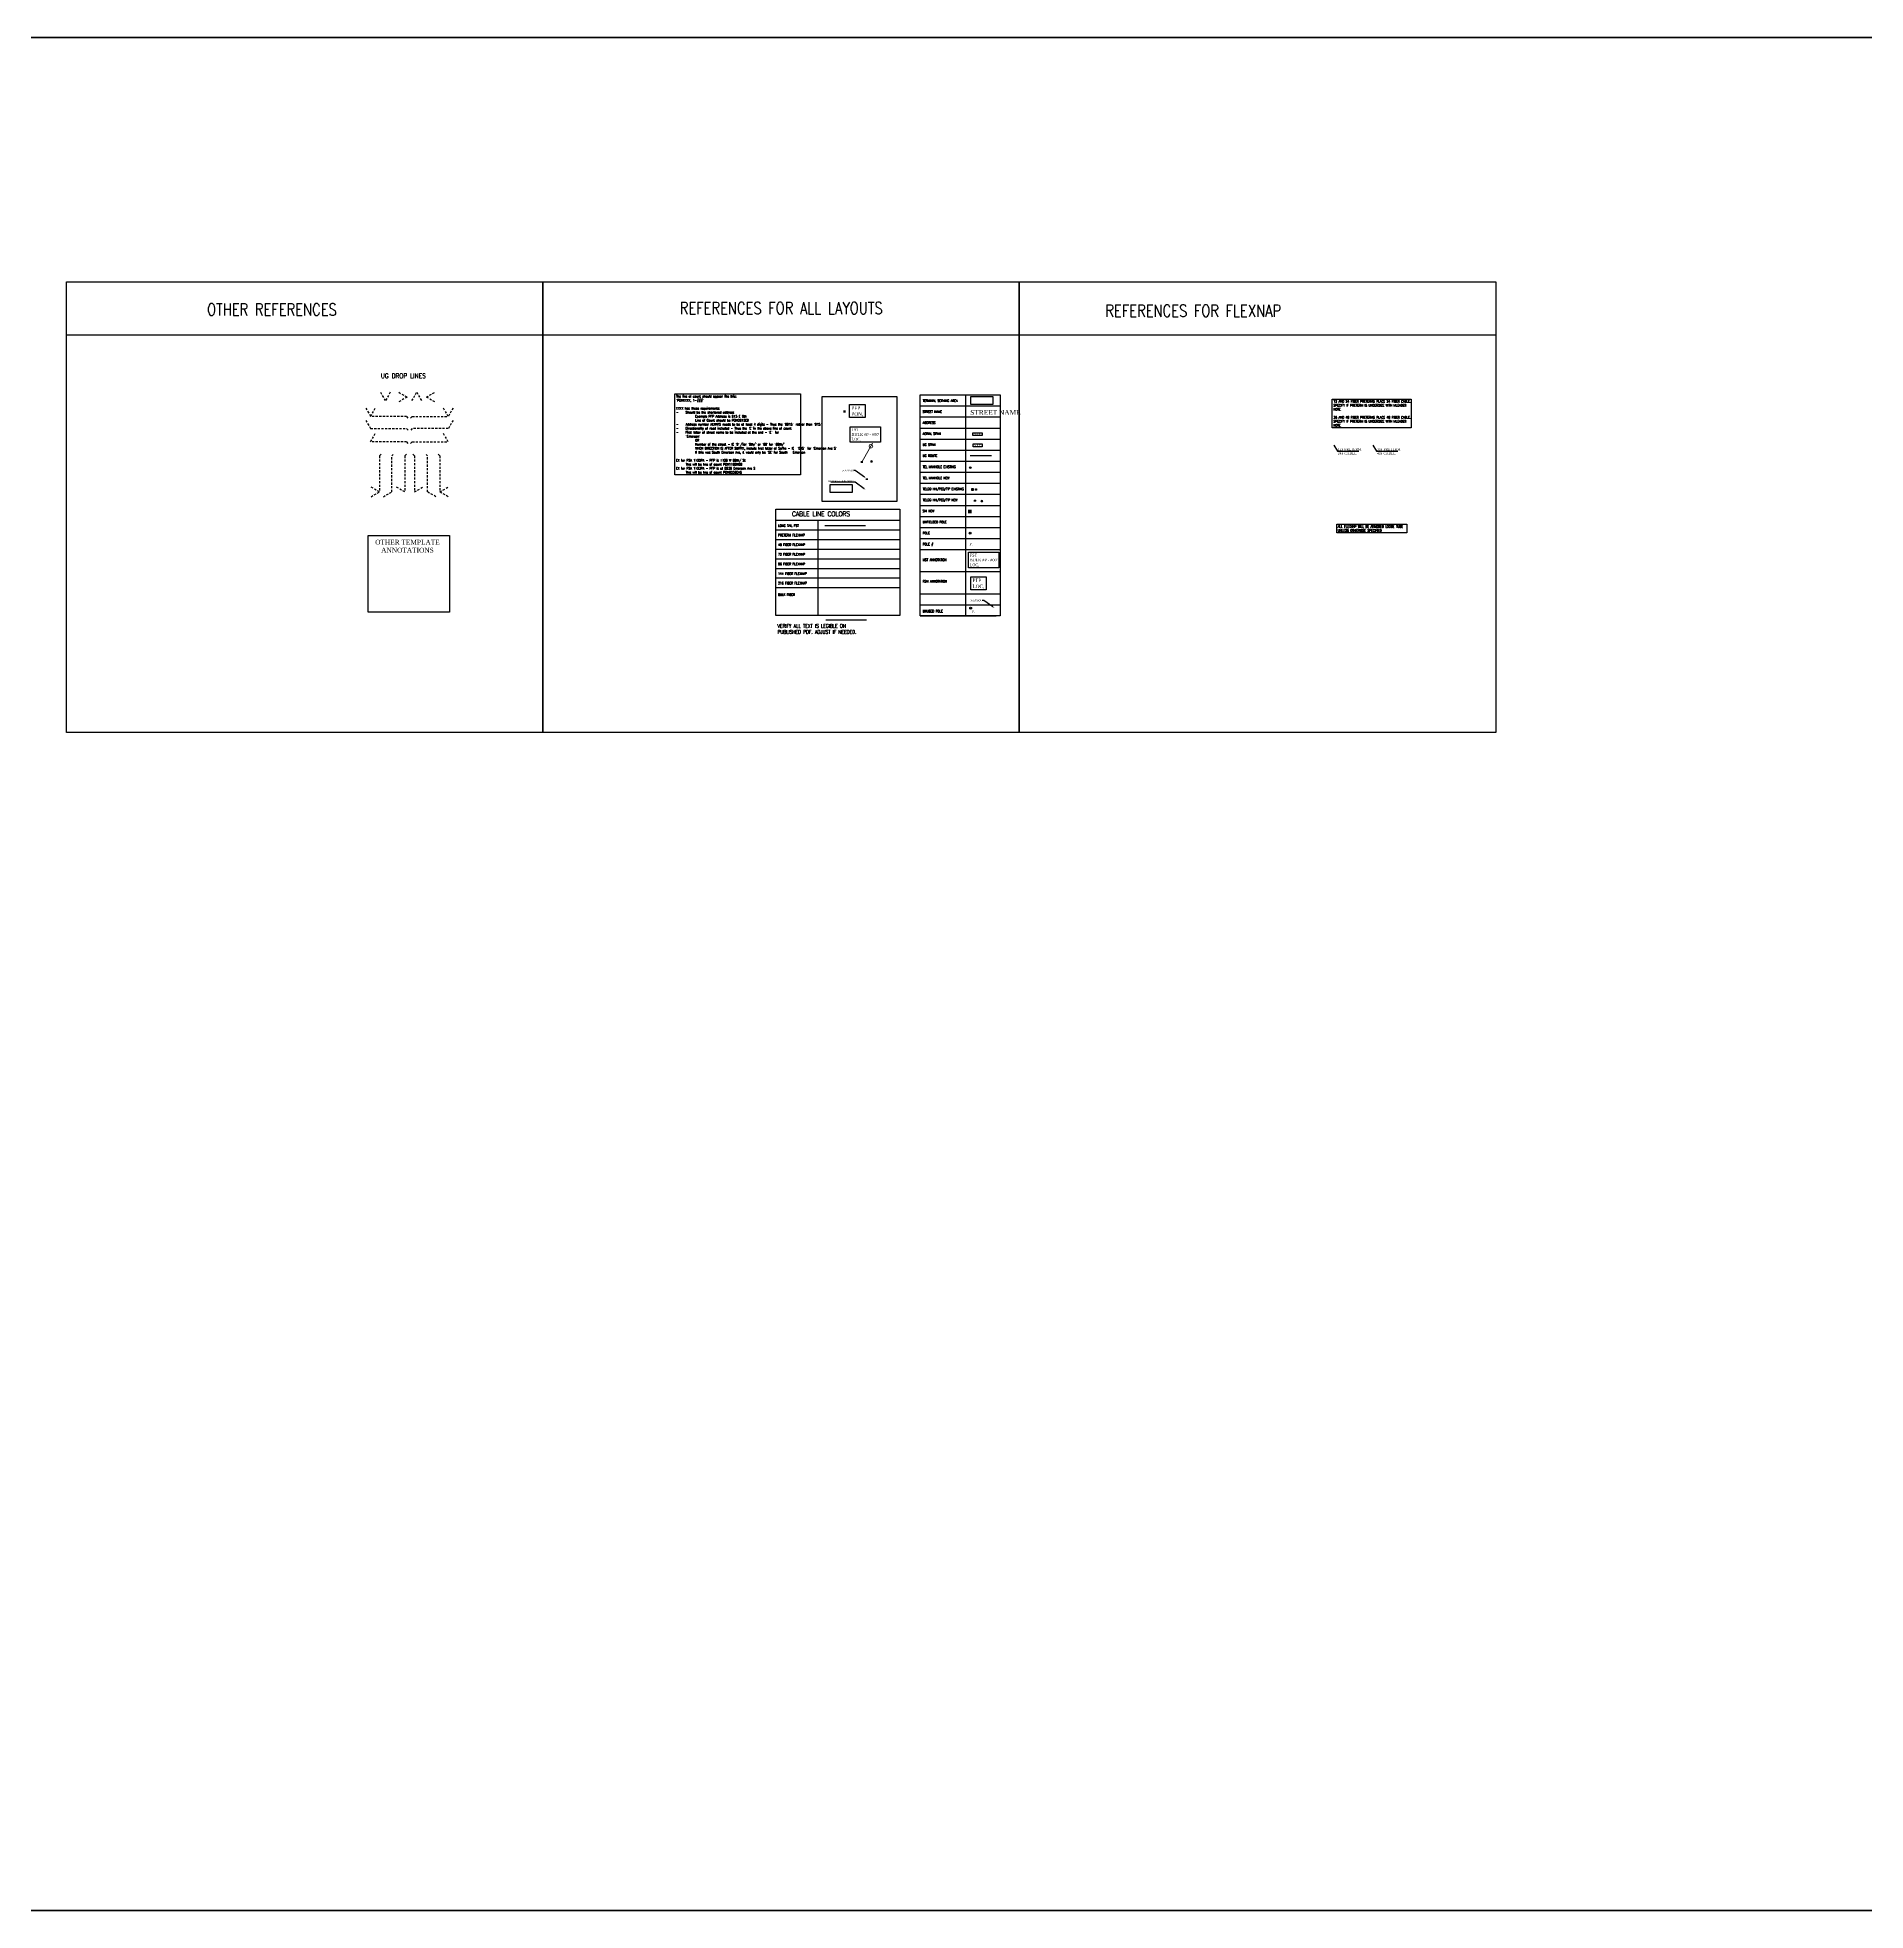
# Model space of a CAD drawing. Header units: feet. Extents: x 2819410 to 2831754, y 974571 to 993150.
# Drawn here: x 2821776 to 2825582, y 974571 to 978472 of the extents above; entities that cross this region are included whole.
import ezdxf
from ezdxf import colors
from ezdxf.entities.mleader import LeaderData, LeaderLine
from ezdxf.enums import TextEntityAlignment as Align
from ezdxf.lldxf.tags import DXFTag
from ezdxf.math import Vec2, Vec3

# ---------------------------------------------------------------- set-up
doc = ezdxf.new("R2010")
doc.units = ezdxf.units.FT
doc.header["$LTSCALE"] = 0.015
doc.header["$MEASUREMENT"] = 0
doc.set_wipeout_variables(frame=1)
doc.linetypes.add('DASHED', pattern=[5, 3, -2])
for name, color, linetype in [('DETAIL', 7, 'Continuous'), ('DROP BURIED', 7, 'DASHED'), ('F1', 112, 'F1'), ('FOOTAGE', 7, 'Continuous'), ('NOTES', 7, 'Continuous'), ('pole', 30, 'Continuous'), ('PROP_TEL', 6, 'Continuous'), ('STREET NAME', 7, 'Continuous'), ('TAIL', 1, 'MST'), ('TELEPHONE STRUCT-EX', 30, 'Continuous'), ('TELEPHONE STRUCT-PROP', 6, 'Continuous'), ('TERMINAL SERVING AREAS', 1, 'Continuous'), ('TERMINALS', 7, 'Continuous'), ('UNDERGROUND', 6, 'UNDERGROUND'), ('UNUSED POLES', 255, 'Continuous')]:
    doc.layers.add(name, color=color, linetype=linetype)
doc.layers.add('RUNNING LINE (UNDERGROUND)', color=10, linetype='Continuous', lineweight=40)
doc.layers.add('WORK BOUNDARY', color=110, linetype='Continuous', lineweight=40)
doc.layers.add('TEMPLATE REFERENCE', color=2, linetype='Continuous', plot=False)
doc.styles.add('Dimensions 100', font='arial.ttf')
doc.styles.add('Line', font='txt.shx', dxfattribs={"height": 3})
doc.styles.add('LINETXT', font='txt.shx', dxfattribs={"height": 0.07})
doc.styles.add('RS332', font='romans.shx', dxfattribs={"width": 0.8})
doc.styles.add('SIMPLEX', font='times.ttf', dxfattribs={"width": 0.8})
doc.styles.get("Standard").update_dxf_attribs({"font": 'times.ttf'})
doc.styles.add('Utilities', font='arial.ttf', dxfattribs={"height": 2.5})
tags = doc.linetypes.add('F1', pattern='A,15,-5,["F1",Line,S=1.5,R=0,X=0,Y=-1.5],-12', length=32).pattern_tags.tags
tags[6] = DXFTag(74, 10)
tags = doc.linetypes.add('MST', pattern='A,5,-5,5,-5,["TAIL",Line,S=1.5,R=0,X=0,Y=-1.5],-20', length=40).pattern_tags.tags
tags[10] = DXFTag(74, 10)
doc.linetypes.add('UNDERGROUND', pattern='A,2.25,-0.25,["UG",LINETXT,S=2,R=0,X=0,Y=-0.1],-0.55', length=3.05)

# ---------------------------------------------------------------- blocks, each defined once
blk = doc.blocks.new('TERMINAL')
at = {"lineweight": 5, "ltscale": 0.5, "flags": 128}
blk.add_lwpolyline([(-0.1, -0.6), (-0.1, 44.8)], dxfattribs=at)
at = {"lineweight": 5, "ltscale": 0.5}
blk.add_circle((-0.1, 37.6), 3.83, dxfattribs=at)
blk = doc.blocks.new('TELPED')
at = {"linetype": 'Continuous', "flags": 128}
blk.add_lwpolyline([(0.28, 0.28), (0.28, -0.28), (-0.28, -0.28), (-0.28, 0.28)], close=True, dxfattribs=at)
blk = doc.blocks.new('TELEPHONE PEDESTAL')
at = {"layer": 'TELEPHONE STRUCT-EX'}
for p, q in [((-1.1, 1.1), (1.1, -1.1)), ((1.1, 1.1), (-1.1, -1.1))]:
    blk.add_line(p, q, dxfattribs=at)
at = {"layer": 'TELEPHONE STRUCT-EX', "xscale": 4, "yscale": 4, "zscale": 4}
blk.add_blockref('TELPED', (0, 0), dxfattribs=at)
blk = doc.blocks.new('TELEPHONE MANHOLE')
at = {"layer": 'TELEPHONE STRUCT-EX'}
blk.add_circle((0, 0), 1.76, dxfattribs=at)
at = {"layer": 'TELEPHONE STRUCT-EX', "style": 'SIMPLEX'}
blk.add_text('T', height=2, dxfattribs=at).set_placement((0, 0), align=Align.MIDDLE_CENTER)
blk = doc.blocks.new('EX HH')
at = {"ltscale": 40, "true_color": 0xffffff}
h = blk.add_hatch(color=7, dxfattribs=at)
h.dxf.hatch_style = 1
h.paths.add_polyline_path([(-0.061, -0.031, 0.414214), (-0.046, -0.046), (0.046, -0.046, 0.414214), (0.061, -0.031), (0.061, 0.031, 0.414214), (0.046, 0.046), (-0.046, 0.046, 0.414214), (-0.061, 0.031)])
at = {"color": 30, "const_width": 0.005, "flags": 128}
blk.add_lwpolyline([(-0.061, 0.031), (-0.061, -0.031, 0.414214), (-0.046, -0.046), (0.046, -0.046, 0.414214), (0.061, -0.031), (0.061, 0.031, 0.414214), (0.046, 0.046), (-0.046, 0.046, 0.414214)], format="xyb", close=True, dxfattribs=at)
at = {"layer": 'RUNNING LINE (UNDERGROUND)', "color": 7, "lineweight": -3, "flags": 128}
blk.add_lwpolyline([(-0.054, 0.031), (-0.054, -0.031, 0.414214), (-0.046, -0.038), (0.046, -0.038, 0.414214), (0.054, -0.031), (0.054, 0.031, 0.414214), (0.046, 0.038), (-0.046, 0.038, 0.414214)], format="xyb", close=True, dxfattribs=at)
at = {"layer": 'TELEPHONE STRUCT-PROP', "color": 30, "style": 'Utilities'}
blk.add_text('HH', height=0.05, dxfattribs=at).set_placement((0, 0), align=Align.MIDDLE_CENTER)
blk = doc.blocks.new('PFP')
at = {"color": 6}
blk.add_wipeout([(-0.12, 0.12), (0.12, 0.12), (0.12, -0.12), (-0.12, -0.12)], dxfattribs=at)
at = {"ltscale": 40, "true_color": 0xffffff}
h = blk.add_hatch(color=7, dxfattribs=at)
h.dxf.hatch_style = 1
h.paths.add_polyline_path([(-0.12, -0.12), (0.12, -0.12), (0.12, 0.12), (-0.12, 0.12)])
at = {"layer": 'RUNNING LINE (UNDERGROUND)', "color": 6, "lineweight": 0, "const_width": 0.0181, "flags": 128}
blk.add_lwpolyline([(-0.12, 0.12), (0.12, 0.12), (0.12, -0.12), (-0.12, -0.12)], close=True, dxfattribs=at)
at = {"layer": 'RUNNING LINE (UNDERGROUND)', "color": 18, "lineweight": 0, "true_color": 0x000000, "const_width": 0.0181, "flags": 128}
for points in [[(-0.08, -0.08), (0.08, 0.08)], [(-0.08, 0.08), (0.08, -0.08)]]:
    blk.add_lwpolyline(points, dxfattribs=at)
blk = doc.blocks.new('NEW HH')
at = {"ltscale": 40, "true_color": 0xffffff}
h = blk.add_hatch(color=7, dxfattribs=at)
h.dxf.hatch_style = 1
h.paths.add_polyline_path([(-0.061, -0.031, 0.414214), (-0.046, -0.046), (0.046, -0.046, 0.414214), (0.061, -0.031), (0.061, 0.031, 0.414214), (0.046, 0.046), (-0.046, 0.046, 0.414214), (-0.061, 0.031)])
at = {"layer": 'RUNNING LINE (UNDERGROUND)', "color": 6, "lineweight": 0, "const_width": 0.005, "flags": 128}
blk.add_lwpolyline([(-0.061, 0.031), (-0.061, -0.031, 0.414214), (-0.046, -0.046), (0.046, -0.046, 0.414214), (0.061, -0.031), (0.061, 0.031, 0.414214), (0.046, 0.046), (-0.046, 0.046, 0.414214)], format="xyb", close=True, dxfattribs=at)
at = {"layer": 'TELEPHONE STRUCT-PROP', "color": 18, "true_color": 0x000000, "style": 'Utilities'}
blk.add_text('HH', height=0.05, dxfattribs=at).set_placement((0, 0), align=Align.MIDDLE_CENTER)
blk = doc.blocks.new('Proposed FlowerPot')
at = {"lineweight": 5, "ltscale": 100, "true_color": 0xffffff}
h = blk.add_hatch(color=7, dxfattribs=at)
h.dxf.hatch_style = 1
h.paths.add_polyline_path([(-0.06, 0, 0.414214), (0, -0.06, 0.414214), (0.06, 0, 0.414214), (0, 0.06, 0.414214)])
at = {"lineweight": 5, "ltscale": 100}
blk.add_circle((0, 0), 0.0604, dxfattribs=at)
at = {"layer": 'RUNNING LINE (UNDERGROUND)', "color": 6, "lineweight": 5, "const_width": 0.00907, "flags": 128}
blk.add_lwpolyline([(-0.06, 0, -0.414214), (0, 0.06, -0.414214), (0.06, 0, -0.414214), (0, -0.06, -0.414214), (-0.06, 0)], format="xyb", dxfattribs=at)
at = {"color": 18, "linetype": 'ByBlock', "lineweight": 5, "ltscale": 100, "true_color": 0x000000, "style": 'Dimensions 100'}
blk.add_text('F', height=0.0744, dxfattribs=at).set_placement((-0.03, -0.04))
blk = doc.blocks.new('JOINT USE POLE')
at = {"layer": 'TELEPHONE STRUCT-EX', "color": 0}
for p, q in [((1.4, 1.4), (-1.4, -1.4)), ((-1.4, 1.4), (1.4, -1.4))]:
    blk.add_line(p, q, dxfattribs=at)
blk.add_circle((0, 0), 2, dxfattribs=at)

msp = doc.modelspace()

# ---------------------------------------------------------------- linework, layer by layer
at = {"layer": 'DROP BURIED', "ltscale": 100}
for points in [[(2822459.5, 977700.2), (2822469.5, 977682.9), (2822479.5, 977700.2)], [(2822510.5, 977733), (2822500.5, 977715.7), (2822490.5, 977733)], [(2822528, 977733), (2822545.3, 977723), (2822528, 977713)], [(2822555.5, 977715.7), (2822565.5, 977733), (2822575.5, 977715.7)], [(2822603, 977713), (2822585.7, 977723), (2822603, 977733)], [(2822641.1, 977700.2), (2822631.1, 977682.9), (2822621.1, 977700.2)], [(2822459.5, 977674.6), (2822469.5, 977657.3), (2822544.5, 977657.3), (2822548, 977653.8)], [(2822548, 977679.4), (2822544.5, 977682.9), (2822469.5, 977682.9)], [(2822552.6, 977679.4), (2822556.1, 977682.9), (2822631.1, 977682.9)], [(2822641.1, 977674.6), (2822631.1, 977657.3), (2822556.1, 977657.3), (2822552.6, 977653.8)], [(2822548, 977626.6), (2822544.5, 977630.1), (2822469.5, 977630.1), (2822479.5, 977647.4)], [(2822552.6, 977626.6), (2822556.1, 977630.1), (2822631.1, 977630.1), (2822621.1, 977647.4)], [(2822491.4, 977604.1), (2822487.8, 977600.6), (2822487.8, 977525.6)], [(2822496.1, 977515.6), (2822513.5, 977525.6), (2822513.5, 977600.6), (2822517, 977604.1)], [(2822544.2, 977604.1), (2822540.6, 977600.6), (2822540.6, 977525.6), (2822523.3, 977535.6)], [(2822557.4, 977604.1), (2822560.9, 977600.6), (2822560.9, 977525.6), (2822578.2, 977535.6)], [(2822605.4, 977515.6), (2822588.1, 977525.6), (2822588.1, 977600.6), (2822584.5, 977604.1)], [(2822610.2, 977604.1), (2822613.7, 977600.6), (2822613.7, 977525.6)], [(2822470.5, 977515.6), (2822487.8, 977525.6), (2822470.5, 977535.6)], [(2822631, 977515.6), (2822613.7, 977525.6), (2822631, 977535.6)]]:
    msp.add_lwpolyline(points, dxfattribs=at)
at = {"layer": 'F1', "ltscale": 50, "flags": 128}
msp.add_lwpolyline([(2823417.5, 977259), (2823501.8, 977259)], dxfattribs=at)
at = {"layer": 'TAIL', "ltscale": 50, "flags": 128}
msp.add_lwpolyline([(2823415.3, 977455.7), (2823499.6, 977455.7)], dxfattribs=at)
at = {"layer": 'TEMPLATE REFERENCE'}
msp.add_line((2821836.3, 977852.9), (2824811.8, 977852.9), dxfattribs=at)
at = {"layer": 'TEMPLATE REFERENCE', "ltscale": 1.5}
for p, q in [((2823613.4, 977704.6), (2823779.9, 977704.6)), ((2823707.9, 977727.6), (2823707.9, 977267.6)), ((2823613.4, 977681.6), (2823779.9, 977681.6)), ((2823613.4, 977658.6), (2823779.9, 977658.6)), ((2823613.4, 977635.6), (2823779.9, 977635.6)), ((2823613.4, 977612.6), (2823779.9, 977612.6)), ((2823613.4, 977589.6), (2823779.9, 977589.6)), ((2823613.4, 977566.6), (2823779.9, 977566.6)), ((2823613.4, 977543.6), (2823779.9, 977543.6)), ((2823613.4, 977520.6), (2823779.9, 977520.6)), ((2823312.8, 977466.4), (2823571.1, 977466.4)), ((2823400.6, 977466.4), (2823400.6, 977268.2)), ((2823613.4, 977497.6), (2823779.9, 977497.6)), ((2823613.4, 977474.6), (2823779.9, 977474.6)), ((2823312.8, 977446.4), (2823571.1, 977446.4)), ((2823312.8, 977426.4), (2823571.1, 977426.4)), ((2823613.4, 977451.6), (2823779.9, 977451.6)), ((2823613.4, 977428.6), (2823779.9, 977428.6)), ((2823312.8, 977406.4), (2823571.1, 977406.4)), ((2823312.8, 977386.4), (2823571.1, 977386.4)), ((2823613.4, 977405.6), (2823779.9, 977405.6)), ((2823312.8, 977366.4), (2823571.1, 977366.4)), ((2823312.8, 977346.4), (2823571.1, 977346.4)), ((2823613.4, 977359.6), (2823779.9, 977359.6)), ((2823312.8, 977326.4), (2823571.1, 977326.4)), ((2823613.4, 977313.6), (2823779.9, 977313.6)), ((2823613.4, 977290.6), (2823779.9, 977290.6)), ((2823613.4, 977267.6), (2823772, 977267.6))]:
    msp.add_line(p, q, dxfattribs=at)
at = {"layer": 'TEMPLATE REFERENCE'}
for points in [[(2821836.3, 977963.1), (2822828.1, 977963.1), (2822828.1, 977024.4), (2821836.3, 977024.4)], [(2822828.1, 977963.1), (2823820, 977963.1), (2823820, 977024.4), (2822828.1, 977024.4)]]:
    msp.add_lwpolyline(points, close=True, dxfattribs=at)
at = {"layer": 'TEMPLATE REFERENCE', "ltscale": 1.5}
for points in [[(2823613.4, 977727.6), (2823779.9, 977727.6), (2823779.9, 977267.6), (2823613.4, 977267.6)], [(2823312.8, 977489.3), (2823571.1, 977489.3), (2823571.1, 977268.2), (2823312.8, 977268.2)], [(2822464.1, 977434.9), (2822633.6, 977434.9), (2822633.6, 977274.8), (2822464.1, 977274.8)]]:
    msp.add_lwpolyline(points, close=True, dxfattribs=at)
at = {"layer": 'TERMINAL SERVING AREAS', "ltscale": 1.5, "flags": 128}
for points in [[(2823719, 977707.6), (2823719, 977724), (2823765.1, 977724), (2823765.1, 977707.6)], [(2823426.1, 977524.4), (2823426.1, 977540.8), (2823472.2, 977540.8), (2823472.2, 977524.4)]]:
    msp.add_lwpolyline(points, close=True, dxfattribs=at)
at = {"layer": 'UNDERGROUND', "color": 6, "ltscale": 1.5, "flags": 128}
msp.add_lwpolyline([(2823717.5, 977601.5), (2823762, 977601.5)], dxfattribs=at)
at = {"layer": 'WORK BOUNDARY', "lineweight": 50}
msp.add_lwpolyline([(2819552.1, 978471.9), (2831753.8, 978471.9), (2831753.8, 974571.3), (2819552.1, 974571.3)], close=True, dxfattribs=at)

# ---------------------------------------------------------------- block references
for name, p, xscale, yscale, zscale in [('NEW HH', (2823492.1, 977587.8), 40, 40, 40), ('Proposed FlowerPot', (2823512.5, 977589.1), 30, 30, 30), ('NEW HH', (2823502.4, 977552.1), 40, 40, 40)]:
    msp.add_blockref(name, p, dxfattribs=dict(xscale=xscale, yscale=yscale, zscale=zscale))
at = {"layer": 'pole'}
msp.add_blockref('JOINT USE POLE', (2823717.4, 977439.6), dxfattribs=at)
at = {"layer": 'TELEPHONE STRUCT-EX'}
for name, p, xscale, yscale, zscale in [('TELEPHONE MANHOLE', (2823717.9, 977576.1), 0.9768868823137693, 0.9768868823137693, 0.9768868823137693), ('EX HH', (2823722.7, 977530.7), 40, 40, 40), ('TELEPHONE PEDESTAL', (2823729.8, 977530.6), 0.9768868823137693, 0.9768868823137693, 0.9768868823137693)]:
    msp.add_blockref(name, p, dxfattribs=dict(at, xscale=xscale, yscale=yscale, zscale=zscale))
at = {"layer": 'TERMINALS', "ltscale": 0.5, "rotation": 329.9999999999999}
msp.add_blockref('TERMINAL', (2823492.3, 977588.2), dxfattribs=at)
at = {"layer": 'UNUSED POLES'}
msp.add_blockref('JOINT USE POLE', (2823718.7, 977283.4), dxfattribs=at)

# ---------------------------------------------------------------- texts
at = {"layer": 'pole', "color": 30, "ltscale": 40, "insert": (2823716.4, 977419.5), "char_height": 5, "attachment_point": 1}
msp.add_mtext('P.', dxfattribs=at)
at = {"layer": 'STREET NAME', "ltscale": 40, "insert": (2823717.9, 977696.1), "char_height": 10, "attachment_point": 1}
msp.add_mtext('STREET NAME', dxfattribs=at)
at = {"layer": 'TEMPLATE REFERENCE', "style": 'RS332', "width": 0.8}
for s, height, p in [('OTHER REFERENCES', 25, (2822129, 977892.9)), ('REFERENCES FOR ALL LAYOUTS', 25, (2823113, 977895.9)), ('REFERENCES FOR FLEXNAP', 25, (2823999.1, 977890.4)), ('UG DROP LINES', 10, (2822490.8, 977762.3)), ('TERMINAL SERVING AREA', 5, (2823618.8, 977713.3)), ('ADDRESS', 5, (2823618.8, 977667.3)), ('STREET NAME', 5, (2823618.8, 977690.3)), ('AERIAL SPAN', 5, (2823618.8, 977644.3)), ('UG SPAN', 5, (2823618.8, 977621.3)), ('TEL MANHOLE EXISTING', 5, (2823618.8, 977575.3)), ('UG ROUTE', 5, (2823618.8, 977598.3)), ('TEL MANHOLE NEW', 5, (2823618.8, 977552.3)), ('TELCO HH/PED/FP EXISTING', 5, (2823618.8, 977529.3)), ('TELCO HH/PED/FP NEW', 5, (2823618.8, 977506.3)), ('CABLE LINE COLORS', 10, (2823346.9, 977474.8)), ('SAI NEW', 5, (2823618.8, 977483.3)), ('UNFIELDED POLE', 5, (2823618.8, 977460.3)), ('LONG TAIL FST', 5, (2823317.8, 977453)), ('PRETERM FLEXNAP', 5, (2823317.8, 977433)), ('POLE', 5, (2823618.8, 977437.3)), ('48 FIBER FLEXNAP', 5, (2823317.8, 977413)), ('72 FIBER FLEXNAP', 5, (2823317.8, 977393)), ('POLE #', 5, (2823618.8, 977414.3)), ('MST ANNOTATION', 5, (2823618.8, 977381.6)), ('96 FIBER FLEXNAP', 5, (2823317.8, 977373)), ('144 FIBER FLEXNAP', 5, (2823317.8, 977353)), ('216 FIBER FLEXNAP', 5, (2823317.8, 977333)), ('BULK FIBER', 5, (2823317.8, 977308.9)), ('FSAI ANNOTATION', 5, (2823618.8, 977336.6)), ('UNUSED POLE', 5, (2823618.8, 977274.7))]:
    msp.add_text(s, height=height, dxfattribs=at).set_placement(p)
at = {"layer": 'TEMPLATE REFERENCE', "ltscale": 1.5, "char_height": 5, "attachment_point": 1, "style": 'RS332', "bg_fill": 16, "box_fill_scale": 1.5, "bg_fill_color": 256, "bg_fill_transparency": 0}
for s, insert, width in [('12 AND 24 FIBER PRETERMS PLACE 24 FIBER CABLE. SPECIFY IF PRETERM IS UNDERSIZE WITH MLEADER NOTE.\\P\\P36 AND 48 FIBER PRETERMS PLACE 48 FIBER CABLE. SPECIFY IF PRETERM IS UNDERSIZE WITH MLEADER NOTE.', (2824473.9, 977716.5), 159.669), ('ALL FLEXNAP WILL BE ARMORED LOOSE TUBE UNLESS OTHERWISE SPECIFIED', (2824483.2, 977456.1), 141.193)]:
    msp.add_mtext(s, dxfattribs=dict(at, insert=insert, width=width))
at = {"layer": 'TEMPLATE REFERENCE', "insert": (2822546.2, 977412.5), "char_height": 10, "attachment_point": 5}
msp.add_mtext('OTHER TEMPLATE \\PANNOTATIONS', dxfattribs=at)
at = {"layer": 'TEMPLATE REFERENCE', "ltscale": 1.75, "insert": (2823316.5, 977250.3), "char_height": 7.5, "width": 168.932, "attachment_point": 1, "style": 'RS332'}
msp.add_mtext('VERIFY ALL TEXT IS LEGIBLE ON PUBLISHED PDF. ADJUST IF NEEDED.', dxfattribs=at)
at = {"layer": 'UNUSED POLES', "color": 30, "ltscale": 40, "insert": (2823721.1, 977279.2), "char_height": 5, "attachment_point": 1}
msp.add_mtext('P.', dxfattribs=at)

# ---------------------------------------------------------------- next in the draw order: block references
at = {"layer": 'PROP_TEL', "xscale": 30, "yscale": 30, "zscale": 30}
msp.add_blockref('PFP', (2823716.8, 977485), dxfattribs=at)

# ---------------------------------------------------------------- next in the draw order: texts
at = {"layer": 'FOOTAGE', "ltscale": 40, "insert": (2823733.3, 977622.5), "char_height": 4, "width": 17.345, "attachment_point": 5, "bg_fill": 19, "box_fill_scale": 1.25, "bg_fill_color": 256, "bg_fill_transparency": 0}
msp.add_mtext("\\pxqc;XXX'", dxfattribs=at)
at = {"layer": 'TEMPLATE REFERENCE', "insert": (2823105.3, 977727.2), "char_height": 5, "width": 256.758, "attachment_point": 1, "style": 'RS332', "bg_fill": 19, "box_fill_scale": 1.5, "bg_fill_color": 256, "bg_fill_transparency": 0}
msp.add_mtext('The line of count should appear like this:\\P{\\fArial|b0|i0|c0|p34;“}PONXXXX, 1-###{\\fArial|b0|i0|c0|p34;”\\P\\P}XXXX has these requirements:\\P-^IShould be the shortened address \\P^I^IExample PFP Address is 915 E 9th             \\P^I^ILine of Count should be PON0915E9\\P-^IAddress number ALWAYS needs to be at least 4 digits - Thus the {\\fArial|b0|i0|c0|p34;“}0915{\\fArial|b0|i0|c0|p34;” }^Irather than {\\fArial|b0|i0|c0|p34;“}915{\\fArial|b0|i0|c0|p34;”\\P}-^IDirectionality of road included - Thus the {\\fArial|b0|i0|c0|p34;“}E{\\fArial|b0|i0|c0|p34;” }in the above line of count\\P-^IFirst letter of street name to be included at the end - {\\fArial|b0|i0|c0|p34;“}E{\\fArial|b0|i0|c0|p34;” } for\\P^I{\\fArial|b0|i0|c0|p34;“}Emerson{\\fArial|b0|i0|c0|p34;”} \\P^I^IOR\\P^I^INumber of the street - IE {\\fArial|b0|i0|c0|p34;“}9{\\fArial|b0|i0|c0|p34;” }/for {\\fArial|b0|i0|c0|p34;“}9th/{\\fArial|b0|i0|c0|p34;” }or {\\fArial|b0|i0|c0|p34;“}89{\\fArial|b0|i0|c0|p34;” }for {\\fArial|b0|i0|c0|p34;“}89th/{\\fArial|b0|i0|c0|p34;”\\P}^I^IWHEN DIRECTION IS AFTER SUFFIX, include first letter of Suffix - IE {\\fArial|b0|i0|c0|p34;^I^I“}EAS{\\fArial|b0|i0|c0|p34;” }^Ifor {\\fArial|b0|i0|c0|p34;“}Emerson Ave S{\\fArial|b0|i0|c0|p34;”\\P}^I^IIf this was South Emerson Ave, it would only be {\\fArial|b0|i0|c0|p34;“}SE{\\fArial|b0|i0|c0|p34;” }for South ^I^IEmerson\\P\\PEX for PSA 1102PA - PFP is 1108 W 89th/ St\\P^IThis will be line of count PON1108W89\\PEX for PSA 1103PA - PFP is at 8236 Emerson Ave S\\P^IThis will be line of count PON8236EAS', dxfattribs=at)
at = {"layer": 'TERMINALS', "ltscale": 0.5, "char_height": 6, "attachment_point": 1, "style": 'SIMPLEX', "bg_fill": 19, "box_fill_scale": 1.5, "bg_fill_color": 256, "bg_fill_transparency": 0}
for insert in [(2823470.8, 977658.2), (2823716.9, 977396.8)]:
    msp.add_mtext("FST\\PBULK #P - #00'\\PLOC,", dxfattribs=dict(at, insert=insert))

# ---------------------------------------------------------------- next in the draw order: leaders
at = {"layer": 'NOTES', "color": 32, "ltscale": 1.5}
ml = msp.add_multileader_mtext('Standard', dxfattribs=at)
ml.set_content('12F PRETERM\\P24F CABLE', color=32)
ml.set_leader_properties()
ml.build(insert=Vec2(0, 0))
ml.multileader.update_dxf_attribs({"text_left_attachment_type": 6, "text_right_attachment_type": 6, "dogleg_length": 0.36, "arrow_head_size": 0.18})
ctx = ml.context
ctx.base_point, ctx.char_height, ctx.arrow_head_size, ctx.landing_gap_size, ctx.plane_origin = Vec3(2824482.9, 977610.6), 5, 0.18, 0.09, Vec3(2824297.4, 977639.6)
ctx.left_attachment, ctx.right_attachment = 6, 6
notes = []
notes.append((ctx, [(0, (1, 1, 0), (2824482.5, 977610.6), (1, 0), 0.36, [(0, [(2824474.7, 977623)], 0, [])])]))
ctx.mtext.insert, ctx.mtext.flow_direction = Vec3(2824483, 977616.6), 5
ctx.mtext.has_bg_fill, ctx.mtext.bg_color, ctx.mtext.bg_scale_factor, ctx.mtext.bg_transparency, ctx.mtext.use_window_bg_color = 1, -1027028792, 1.5, 0, 1
ml = msp.add_multileader_mtext('Standard', dxfattribs=at)
ml.set_content('36F PRETERM\\P48F CABLE', color=32)
ml.set_leader_properties()
ml.build(insert=Vec2(0, 0))
ml.multileader.update_dxf_attribs({"text_left_attachment_type": 6, "text_right_attachment_type": 6, "dogleg_length": 0.36, "arrow_head_size": 0.18})
ctx = ml.context
ctx.base_point, ctx.char_height, ctx.arrow_head_size, ctx.landing_gap_size, ctx.plane_origin = Vec3(2824564.2, 977610.6), 5, 0.18, 0.09, Vec3(2824378.7, 977639.6)
ctx.left_attachment, ctx.right_attachment = 6, 6
notes.append((ctx, [(0, (1, 1, 0), (2824563.8, 977610.6), (1, 0), 0.36, [(0, [(2824556, 977623)], 0, [])])]))
ctx.mtext.insert, ctx.mtext.flow_direction = Vec3(2824564.3, 977616.6), 5
ctx.mtext.has_bg_fill, ctx.mtext.bg_color, ctx.mtext.bg_scale_factor, ctx.mtext.bg_transparency, ctx.mtext.use_window_bg_color = 1, -1027028792, 1.5, 0, 1
for ctx, leaders in notes:
    for number, flags, end, landing, length, lines in leaders:
        leader = LeaderData()
        leader.index, (leader.has_last_leader_line, leader.has_dogleg_vector, leader.attachment_direction) = number, flags
        leader.last_leader_point, leader.dogleg_vector, leader.dogleg_length = Vec3(end), Vec3(landing), length
        for number, points, colour, breaks in lines:
            line = LeaderLine()
            line.index, line.vertices, line.color, line.breaks = number, Vec3.list(points), colors.encode_raw_color(colour), breaks
            leader.lines.append(line)
        ctx.leaders.append(leader)

# ---------------------------------------------------------------- next in the draw order: linework, layer by layer
at = {"layer": 'TEMPLATE REFERENCE'}
msp.add_lwpolyline([(2823820, 977963.1), (2824811.8, 977963.1), (2824811.8, 977024.4), (2823820, 977024.4)], close=True, dxfattribs=at)
at = {"layer": 'TEMPLATE REFERENCE', "ltscale": 1.5}
msp.add_lwpolyline([(2823409.3, 977724.5), (2823564.7, 977724.5), (2823564.7, 977505.3), (2823409.3, 977505.3)], close=True, dxfattribs=at)

# ---------------------------------------------------------------- next in the draw order: block references
at = {"layer": 'PROP_TEL'}
for name, p, xscale, yscale, zscale in [('NEW HH', (2823727.7, 977507.2), 40, 40, 40), ('Proposed FlowerPot', (2823741.9, 977506.5), 30, 30, 30)]:
    msp.add_blockref(name, p, dxfattribs=dict(at, xscale=xscale, yscale=yscale, zscale=zscale))

# ---------------------------------------------------------------- next in the draw order: texts
at = {"layer": 'FOOTAGE', "ltscale": 40, "insert": (2823732.8, 977645.9), "char_height": 4, "width": 17.345, "attachment_point": 5, "bg_fill": 19, "box_fill_scale": 1.25, "bg_fill_color": 256, "bg_fill_transparency": 0}
msp.add_mtext("\\pxqc;XXX'", dxfattribs=at)
at = {"layer": 'PROP_TEL', "ltscale": 0.5, "insert": (2823722.5, 977345.3), "char_height": 7.5, "attachment_point": 1, "style": 'SIMPLEX', "bg_fill": 19, "box_fill_scale": 1.5, "bg_fill_color": 256, "bg_fill_transparency": 0}
msp.add_mtext('PFP\\PLOC,', dxfattribs=at)

# ---------------------------------------------------------------- next in the draw order: block references
at = {"layer": 'PROP_TEL', "xscale": 20, "yscale": 20, "zscale": 20}
msp.add_blockref('PFP', (2823456, 977693), dxfattribs=at)

# ---------------------------------------------------------------- next in the draw order: leaders
at = {"layer": 'DETAIL', "lineweight": 5, "ltscale": 5}
ml = msp.add_multileader_mtext('Standard', dxfattribs=at)
ml.set_content('30X48X36', color=256)
ml.set_leader_properties()
ml.build(insert=Vec2(0, 0))
ml.multileader.update_dxf_attribs({"has_text_frame": 1, "text_left_attachment_type": 2, "text_right_attachment_type": 2, "dogleg_length": 3})
ctx = ml.context
ctx.base_point, ctx.char_height, ctx.landing_gap_size, ctx.plane_origin = Vec3(2823450, 977570.2), 3.5, 1.5, Vec3(2823525.2, 977587)
ctx.left_attachment, ctx.right_attachment, ctx.text_align_type = 2, 2, 1
notes = []
notes.append((ctx, [(0, (1, 1, 0), (2823478.5, 977570.2), (-1, 0), 3, [(0, [(2823501, 977554.1)], 0, [])])]))
ctx.mtext.insert, ctx.mtext.alignment, ctx.mtext.flow_direction = Vec3(2823462.8, 977572), 2, 5
ctx.mtext.has_bg_fill, ctx.mtext.bg_color, ctx.mtext.bg_scale_factor, ctx.mtext.bg_transparency, ctx.mtext.use_window_bg_color = 1, -1027028792, 1.5, 0, 1
ml = msp.add_multileader_mtext('Standard', dxfattribs=at)
ml.set_content('30X48X36', color=256)
ml.set_leader_properties()
ml.build(insert=Vec2(0, 0))
ml.multileader.update_dxf_attribs({"has_text_frame": 1, "text_left_attachment_type": 2, "text_right_attachment_type": 2, "dogleg_length": 3})
ctx = ml.context
ctx.base_point, ctx.char_height, ctx.landing_gap_size, ctx.plane_origin = Vec3(2823717.3, 977299.7), 3.5, 1.5, Vec3(2823792.6, 977316.6)
ctx.left_attachment, ctx.right_attachment, ctx.text_align_type = 2, 2, 1
notes.append((ctx, [(0, (1, 1, 0), (2823745.9, 977299.7), (-1, 0), 3, [(0, [(2823768.3, 977283.6)], 0, [])])]))
ctx.mtext.insert, ctx.mtext.alignment, ctx.mtext.flow_direction = Vec3(2823730.1, 977301.5), 2, 5
ctx.mtext.has_bg_fill, ctx.mtext.bg_color, ctx.mtext.bg_scale_factor, ctx.mtext.bg_transparency, ctx.mtext.use_window_bg_color = 1, -1027028792, 1.5, 0, 1
for ctx, leaders in notes:
    for number, flags, end, landing, length, lines in leaders:
        leader = LeaderData()
        leader.index, (leader.has_last_leader_line, leader.has_dogleg_vector, leader.attachment_direction) = number, flags
        leader.last_leader_point, leader.dogleg_vector, leader.dogleg_length = Vec3(end), Vec3(landing), length
        for number, points, colour, breaks in lines:
            line = LeaderLine()
            line.index, line.vertices, line.color, line.breaks = number, Vec3.list(points), colors.encode_raw_color(colour), breaks
            leader.lines.append(line)
        ctx.leaders.append(leader)

# ---------------------------------------------------------------- next in the draw order: texts
at = {"layer": 'PROP_TEL', "ltscale": 0.5, "insert": (2823470.4, 977704), "char_height": 7.5, "attachment_point": 1, "style": 'SIMPLEX', "bg_fill": 19, "box_fill_scale": 1.5, "bg_fill_color": 256, "bg_fill_transparency": 0}
msp.add_mtext('PFP\\PPON,', dxfattribs=at)

# ---------------------------------------------------------------- next in the draw order: leaders
at = {"layer": 'DETAIL', "lineweight": 5, "ltscale": 5}
ml = msp.add_multileader_mtext('Standard', dxfattribs=at)
ml.set_content('RESERVATION NOTE', color=256)
ml.set_leader_properties()
ml.build(insert=Vec2(0, 0))
ml.multileader.update_dxf_attribs({"text_left_attachment_type": 5, "text_right_attachment_type": 5, "dogleg_length": 3})
ctx = ml.context
ctx.base_point, ctx.char_height, ctx.landing_gap_size, ctx.plane_origin = Vec3(2823421.2, 977545.7), 3.5, 1.5, Vec3(2823524.7, 977562.6)
ctx.left_attachment, ctx.right_attachment = 5, 5
notes = []
notes.append((ctx, [(0, (1, 1, 0), (2823478, 977545.7), (-1, 0), 3, [(0, [(2823500.4, 977529.6)], 0, [])])]))
ctx.mtext.insert, ctx.mtext.flow_direction = Vec3(2823422.7, 977549.9), 5
ctx.mtext.has_bg_fill, ctx.mtext.bg_color, ctx.mtext.bg_scale_factor, ctx.mtext.bg_transparency, ctx.mtext.use_window_bg_color = 1, -1027028792, 1.5, 0, 1
for ctx, leaders in notes:
    for number, flags, end, landing, length, lines in leaders:
        leader = LeaderData()
        leader.index, (leader.has_last_leader_line, leader.has_dogleg_vector, leader.attachment_direction) = number, flags
        leader.last_leader_point, leader.dogleg_vector, leader.dogleg_length = Vec3(end), Vec3(landing), length
        for number, points, colour, breaks in lines:
            line = LeaderLine()
            line.index, line.vertices, line.color, line.breaks = number, Vec3.list(points), colors.encode_raw_color(colour), breaks
            leader.lines.append(line)
        ctx.leaders.append(leader)

doc.saveas('drawing.dxf')
